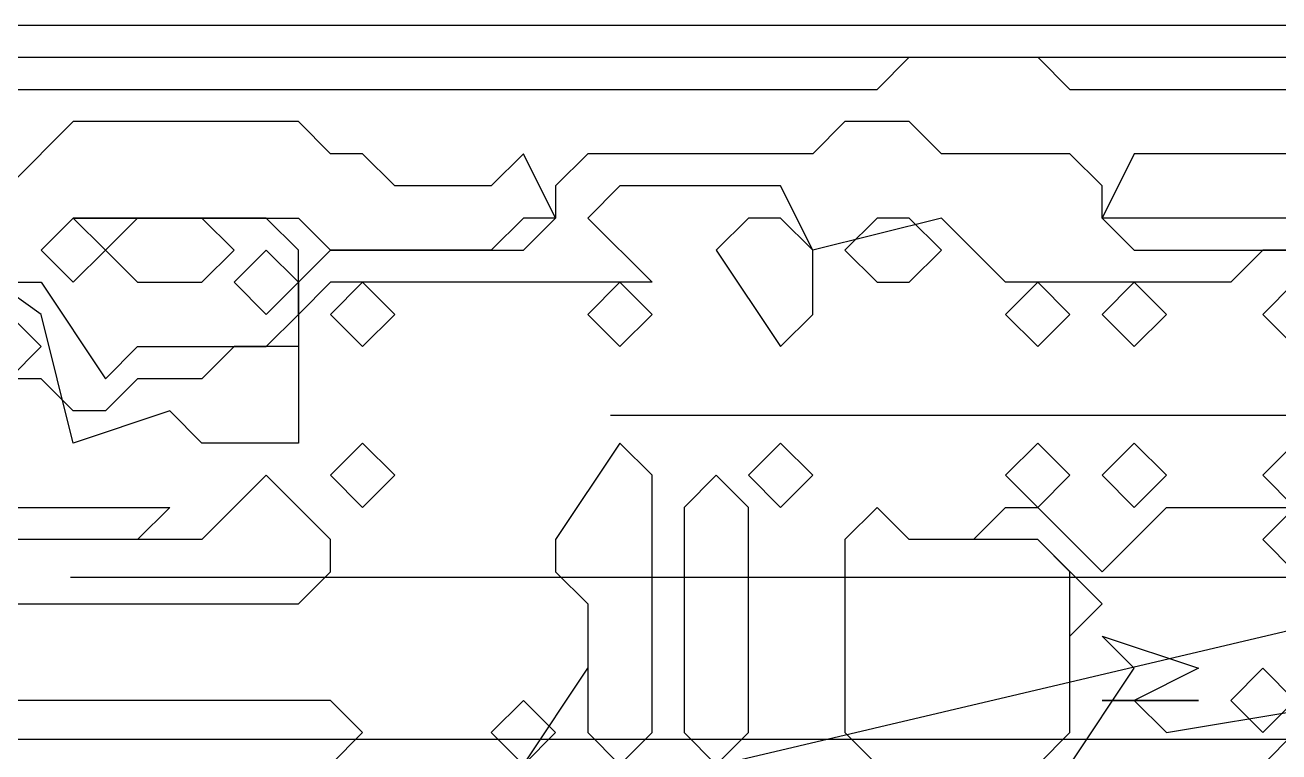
# Model space of a CAD drawing. Extents: x 46 to 224, y 52 to 151.
# Drawn here: x 69.16 to 92.37, y 137.76 to 151.22 of the extents above; entities that cross this region are included whole.
import ezdxf

# ---------------------------------------------------------------- set-up
doc = ezdxf.new("R2010")
doc.units = 0
doc.layers.add('OUTLINE', color=1, linetype='CONTINUOUS')

msp = doc.modelspace()

# ---------------------------------------------------------------- linework, layer by layer
for p, q in [((46.2437, 151.2183), (100.4103, 151.2183)), ((51.0056, 150.623), (93.8627, 150.623)), ((84.9341, 150.0278), (85.5294, 150.623)), ((85.5294, 150.623), (87.9103, 150.623)), ((87.9103, 150.623), (88.5056, 150.0278)), ((68.8627, 150.0278), (84.9341, 150.0278)), ((88.5056, 150.0278), (92.6722, 150.0278)), ((70.0532, 149.4326), (68.8627, 148.2421)), ((74.2198, 149.4326), (70.0532, 149.4326)), ((74.8151, 148.8373), (74.2198, 149.4326)), ((84.3389, 149.4326), (83.7437, 148.8373)), ((85.5294, 149.4326), (84.3389, 149.4326)), ((86.1246, 148.8373), (85.5294, 149.4326)), ((69.4579, 145.8611), (65.2913, 148.8373)), ((75.4103, 148.8373), (74.8151, 148.8373)), ((76.0056, 148.2421), (75.4103, 148.8373)), ((78.3865, 148.8373), (77.7913, 148.2421)), ((78.9818, 147.6468), (78.3865, 148.8373)), ((79.577, 148.8373), (78.9818, 148.2421)), ((83.7437, 148.8373), (79.577, 148.8373)), ((88.5056, 148.8373), (86.1246, 148.8373)), ((89.1008, 148.2421), (88.5056, 148.8373)), ((89.696, 148.8373), (89.1008, 147.6468)), ((93.2675, 148.8373), (89.696, 148.8373)), ((77.7913, 148.2421), (76.0056, 148.2421)), ((78.9818, 148.2421), (78.9818, 147.6468)), ((80.1722, 148.2421), (79.577, 147.6468)), ((83.1484, 148.2421), (80.1722, 148.2421)), ((83.7437, 147.0516), (83.1484, 148.2421)), ((89.1008, 147.6468), (89.1008, 148.2421)), ((70.0532, 147.6468), (69.4579, 147.0516)), ((73.6246, 147.6468), (70.0532, 147.6468)), ((70.0532, 147.6468), (74.2198, 147.6468)), ((70.6484, 147.0516), (70.0532, 147.6468)), ((71.2437, 147.6468), (70.6484, 147.0516)), ((72.4341, 147.6468), (71.2437, 147.6468)), ((73.0294, 147.0516), (72.4341, 147.6468)), ((74.2198, 147.0516), (73.6246, 147.6468)), ((74.2198, 147.6468), (74.8151, 147.0516)), ((78.3865, 147.6468), (77.7913, 147.0516)), ((78.3865, 147.0516), (78.9818, 147.6468)), ((78.9818, 147.6468), (78.3865, 147.6468)), ((79.577, 147.6468), (80.7675, 146.4564)), ((82.5532, 147.6468), (81.9579, 147.0516)), ((83.1484, 147.6468), (82.5532, 147.6468)), ((83.7437, 147.0516), (83.1484, 147.6468)), ((86.1246, 147.6468), (83.7437, 147.0516)), ((84.9341, 147.6468), (84.3389, 147.0516)), ((85.5294, 147.6468), (84.9341, 147.6468)), ((86.1246, 147.0516), (85.5294, 147.6468)), ((87.3151, 146.4564), (86.1246, 147.6468)), ((89.1008, 147.6468), (89.696, 147.0516)), ((93.2675, 147.6468), (89.1008, 147.6468)), ((69.4579, 147.0516), (70.0532, 146.4564)), ((70.0532, 146.4564), (70.6484, 147.0516)), ((70.6484, 147.0516), (71.2437, 146.4564)), ((72.4341, 146.4564), (73.0294, 147.0516)), ((73.6246, 147.0516), (73.0294, 146.4564)), ((74.2198, 146.4564), (73.6246, 147.0516)), ((74.2198, 145.8611), (74.2198, 147.0516)), ((74.8151, 147.0516), (74.2198, 146.4564)), ((74.8151, 147.0516), (78.3865, 147.0516)), ((77.7913, 147.0516), (74.8151, 147.0516)), ((81.9579, 147.0516), (83.1484, 145.2659)), ((83.7437, 146.4564), (83.7437, 147.0516)), ((84.3389, 147.0516), (84.9341, 146.4564)), ((85.5294, 146.4564), (86.1246, 147.0516)), ((89.696, 147.0516), (101.6008, 147.0516)), ((92.077, 147.0516), (91.4818, 146.4564)), ((93.2675, 147.0516), (92.077, 147.0516)), ((68.2675, 146.4564), (69.4579, 146.4564)), ((69.4579, 146.4564), (70.6484, 144.6707)), ((71.2437, 146.4564), (72.4341, 146.4564)), ((73.0294, 146.4564), (73.6246, 145.8611)), ((73.6246, 145.8611), (74.2198, 146.4564)), ((74.8151, 146.4564), (74.2198, 145.8611)), ((74.2198, 146.4564), (74.2198, 145.2659)), ((80.7675, 146.4564), (74.8151, 146.4564)), ((75.4103, 146.4564), (74.8151, 145.8611)), ((76.0056, 145.8611), (75.4103, 146.4564)), ((80.1722, 146.4564), (79.577, 145.8611)), ((80.7675, 145.8611), (80.1722, 146.4564)), ((83.7437, 145.8611), (83.7437, 146.4564)), ((84.9341, 146.4564), (85.5294, 146.4564)), ((91.4818, 146.4564), (87.3151, 146.4564)), ((87.9103, 146.4564), (87.3151, 145.8611)), ((88.5056, 145.8611), (87.9103, 146.4564)), ((89.696, 146.4564), (89.1008, 145.8611)), ((90.2913, 145.8611), (89.696, 146.4564)), ((92.6722, 146.4564), (92.077, 145.8611)), ((69.4579, 145.2659), (68.8627, 145.8611)), ((70.0532, 143.4802), (69.4579, 145.8611)), ((73.6246, 145.2659), (74.2198, 145.8611)), ((74.2198, 145.8611), (74.2198, 143.4802)), ((74.8151, 145.8611), (75.4103, 145.2659)), ((75.4103, 145.2659), (76.0056, 145.8611)), ((79.577, 145.8611), (80.1722, 145.2659)), ((80.1722, 145.2659), (80.7675, 145.8611)), ((83.1484, 145.2659), (83.7437, 145.8611)), ((87.3151, 145.8611), (87.9103, 145.2659)), ((87.9103, 145.2659), (88.5056, 145.8611)), ((89.1008, 145.8611), (89.696, 145.2659)), ((89.696, 145.2659), (90.2913, 145.8611)), ((92.077, 145.8611), (92.6722, 145.2659)), ((68.8627, 144.6707), (69.4579, 145.2659)), ((70.6484, 144.6707), (71.2437, 145.2659)), ((71.2437, 145.2659), (73.6246, 145.2659)), ((73.0294, 145.2659), (72.4341, 144.6707)), ((74.2198, 145.2659), (73.0294, 145.2659)), ((69.4579, 144.6707), (55.7675, 144.6707)), ((70.0532, 144.0754), (69.4579, 144.6707)), ((71.2437, 144.6707), (70.6484, 144.0754)), ((72.4341, 144.6707), (71.2437, 144.6707)), ((71.8389, 144.0754), (70.0532, 143.4802)), ((70.6484, 144.0754), (70.0532, 144.0754)), ((72.4341, 143.4802), (71.8389, 144.0754)), ((74.2198, 143.4802), (72.4341, 143.4802)), ((75.4103, 143.4802), (74.8151, 142.8849)), ((76.0056, 142.8849), (75.4103, 143.4802)), ((80.1722, 143.4802), (78.9818, 141.6945)), ((80.7675, 142.8849), (80.1722, 143.4802)), ((83.1484, 143.4802), (82.5532, 142.8849)), ((83.7437, 142.8849), (83.1484, 143.4802)), ((87.9103, 143.4802), (87.3151, 142.8849)), ((88.5056, 142.8849), (87.9103, 143.4802)), ((89.696, 143.4802), (89.1008, 142.8849)), ((90.2913, 142.8849), (89.696, 143.4802)), ((92.6722, 143.4802), (92.077, 142.8849)), ((73.6246, 142.8849), (72.4341, 141.6945)), ((74.2198, 142.2897), (73.6246, 142.8849)), ((74.8151, 142.8849), (75.4103, 142.2897)), ((75.4103, 142.2897), (76.0056, 142.8849)), ((80.7675, 142.2897), (80.7675, 142.8849)), ((81.9579, 142.8849), (81.3627, 142.2897)), ((82.5532, 142.2897), (81.9579, 142.8849)), ((82.5532, 142.8849), (83.1484, 142.2897)), ((83.1484, 142.2897), (83.7437, 142.8849)), ((87.3151, 142.8849), (87.9103, 142.2897)), ((87.9103, 142.2897), (88.5056, 142.8849)), ((89.1008, 142.8849), (89.696, 142.2897)), ((89.696, 142.2897), (90.2913, 142.8849)), ((92.077, 142.8849), (92.6722, 142.2897)), ((65.2913, 142.2897), (71.8389, 142.2897)), ((71.8389, 142.2897), (71.2437, 141.6945)), ((74.8151, 141.6945), (74.2198, 142.2897)), ((80.7675, 138.123), (80.7675, 142.2897)), ((81.3627, 142.2897), (81.3627, 138.123)), ((82.5532, 141.6945), (82.5532, 142.2897)), ((84.9341, 142.2897), (84.3389, 141.6945)), ((85.5294, 141.6945), (84.9341, 142.2897)), ((86.7198, 141.6945), (87.3151, 142.2897)), ((87.3151, 142.2897), (87.9103, 142.2897)), ((87.9103, 142.2897), (89.1008, 141.0992)), ((89.1008, 141.0992), (90.2913, 142.2897)), ((90.2913, 142.2897), (93.2675, 142.2897)), ((92.6722, 142.2897), (92.077, 141.6945)), ((71.2437, 141.6945), (65.2913, 141.6945)), ((72.4341, 141.6945), (65.8865, 141.6945)), ((74.8151, 141.0992), (74.8151, 141.6945)), ((78.9818, 141.6945), (78.9818, 141.0992)), ((82.5532, 138.123), (82.5532, 141.6945)), ((84.3389, 141.6945), (84.3389, 138.123)), ((86.1246, 141.6945), (85.5294, 141.6945)), ((87.9103, 141.6945), (86.1246, 141.6945)), ((87.9103, 141.6945), (86.7198, 141.6945)), ((89.1008, 140.504), (87.9103, 141.6945)), ((88.5056, 141.0992), (87.9103, 141.6945)), ((92.077, 141.6945), (92.6722, 141.0992)), ((74.2198, 140.504), (74.8151, 141.0992)), ((78.9818, 141.0992), (79.577, 140.504)), ((88.5056, 138.123), (88.5056, 141.0992)), ((65.8865, 140.504), (74.2198, 140.504)), ((79.577, 140.504), (79.577, 138.123)), ((88.5056, 139.9088), (89.1008, 140.504)), ((88.5056, 138.123), (88.5056, 139.9088)), ((89.696, 139.3135), (89.1008, 139.9088)), ((89.1008, 139.9088), (90.8865, 139.3135)), ((89.696, 139.3135), (89.1008, 139.9088)), ((89.1008, 139.9088), (90.8865, 139.3135)), ((78.3865, 137.5278), (79.577, 139.3135)), ((79.577, 139.3135), (79.577, 138.123)), ((88.5056, 137.5278), (89.696, 139.3135)), ((88.5056, 137.5278), (89.696, 139.3135)), ((90.8865, 139.3135), (89.696, 138.7183)), ((90.8865, 139.3135), (89.696, 138.7183)), ((92.077, 139.3135), (91.4818, 138.7183)), ((92.6722, 138.7183), (92.077, 139.3135)), ((74.8151, 138.7183), (65.8865, 138.7183)), ((75.4103, 138.123), (74.8151, 138.7183)), ((78.3865, 138.7183), (77.7913, 138.123)), ((78.9818, 138.123), (78.3865, 138.7183)), ((89.1008, 138.7183), (90.8865, 138.7183)), ((89.696, 138.7183), (89.1008, 138.7183)), ((89.696, 138.7183), (90.2913, 138.123)), ((89.696, 138.7183), (90.2913, 138.123)), ((90.8865, 138.7183), (89.696, 138.7183)), ((90.2913, 138.123), (93.8627, 138.7183)), ((90.2913, 138.123), (93.8627, 138.7183)), ((91.4818, 138.7183), (92.077, 138.123)), ((92.077, 138.123), (92.6722, 138.7183)), ((74.8151, 137.5278), (75.4103, 138.123)), ((77.7913, 138.123), (78.3865, 137.5278)), ((78.3865, 137.5278), (78.9818, 138.123)), ((79.577, 138.123), (80.1722, 137.5278)), ((79.577, 138.123), (80.1722, 137.5278)), ((80.1722, 137.5278), (80.7675, 138.123)), ((81.3627, 138.123), (81.9579, 137.5278)), ((81.9579, 137.5278), (82.5532, 138.123)), ((84.3389, 138.123), (84.9341, 137.5278)), ((87.9103, 137.5278), (88.5056, 138.123)), ((87.9103, 137.5278), (88.5056, 138.123)), ((92.077, 137.5278), (92.6722, 138.123))]:
    msp.add_line(p, q)
at = {"layer": 'OUTLINE', "color": 1}
for p, q in [((50, 130), (135, 150)), ((80, 144), (190, 144)), ((70, 141), (200, 141)), ((60, 138), (210, 138))]:
    msp.add_line(p, q, dxfattribs=at)

doc.saveas('drawing.dxf')
